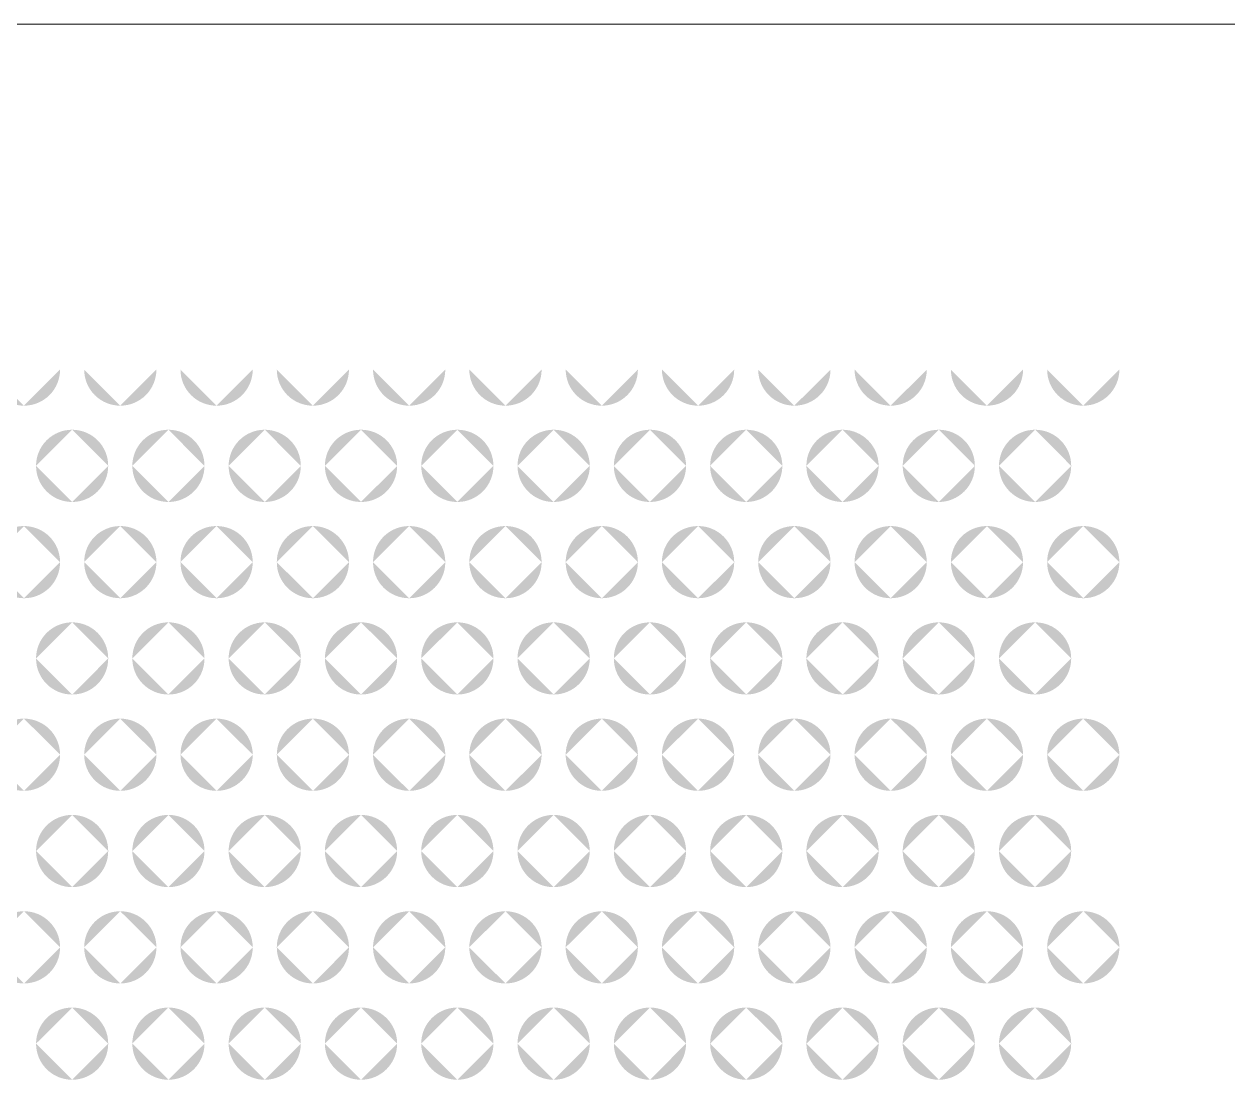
# Model space of a CAD drawing. Header units: millimetres. Extents: x 53 to 536, y 329 to 488.
# Drawn here: x 169.34 to 194.35, y 465.65 to 487.53 of the extents above; entities that cross this region are included whole.
import ezdxf

# ---------------------------------------------------------------- set-up
doc = ezdxf.new("R2010")
doc.units = ezdxf.units.MM
doc.header["$MEASUREMENT"] = 0

msp = doc.modelspace()

# ---------------------------------------------------------------- hatches: boundary and pattern name
at = {"transparency": 33554559}
h = msp.add_hatch(color=256, dxfattribs=at)
h.paths.add_polyline_path([(168.337, 477.6), (168.337, 479.101)], flags=0)
h.paths.add_polyline_path([(169.087, 478.35, 0.414512), (168.337, 479.101)], flags=0)
h.paths.add_polyline_path([(168.337, 477.6, 0.41381), (169.087, 478.35)], flags=0)
h.paths.add_polyline_path([(172.338, 479.101), (172.338, 477.6)], flags=0)
h.paths.add_polyline_path([(171.588, 478.35, 0.41381), (172.338, 477.6)], flags=0)
h.paths.add_polyline_path([(172.338, 479.101, 0.414512), (171.588, 478.35)], flags=0)
h.paths.add_polyline_path([(169.588, 478.35, 0.414027), (170.338, 477.6)], flags=0)
h.paths.add_polyline_path([(170.338, 479.101, 0.414729), (169.588, 478.35)], flags=0)
h.paths.add_polyline_path([(171.087, 478.35, 0.414294), (170.338, 479.101)], flags=0)
h.paths.add_polyline_path([(170.338, 477.6, 0.413592), (171.087, 478.35)], flags=0)
h.paths.add_polyline_path([(170.087, 476.35), (168.588, 476.35)], flags=0)
h.paths.add_polyline_path([(169.337, 477.1, 0.41478), (168.588, 476.35)], flags=0)
h.paths.add_polyline_path([(170.087, 476.35, 0.41478), (169.337, 477.1)], flags=0)
h.paths.add_polyline_path([(172.088, 476.35), (170.588, 476.35)], flags=0)
h.paths.add_polyline_path([(171.337, 477.1, 0.41478), (170.588, 476.35)], flags=0)
h.paths.add_polyline_path([(172.088, 476.35, 0.414997), (171.337, 477.1)], flags=0)
h.paths.add_polyline_path([(168.588, 480.351), (170.087, 480.351)], flags=0)
h.paths.add_polyline_path([(169.337, 479.601, 0.414295), (170.087, 480.351)], flags=0)
h.paths.add_polyline_path([(168.588, 480.351, 0.414295), (169.337, 479.601)], flags=0)
h.paths.add_polyline_path([(170.588, 480.351), (172.088, 480.351)], flags=0)
h.paths.add_polyline_path([(171.337, 479.601, 0.414512), (172.088, 480.351)], flags=0)
h.paths.add_polyline_path([(170.588, 480.351, 0.414295), (171.337, 479.601)], flags=0)
h = msp.add_hatch(color=256, dxfattribs=at)
h.paths.add_polyline_path([(172.338, 477.6), (172.338, 479.101)], flags=0)
h.paths.add_polyline_path([(173.087, 478.35, 0.414997), (172.338, 479.101)], flags=0)
h.paths.add_polyline_path([(172.338, 477.6, 0.414295), (173.087, 478.35)], flags=0)
h.paths.add_polyline_path([(176.339, 479.101), (176.339, 477.6)], flags=0)
h.paths.add_polyline_path([(175.588, 478.35, 0.413542), (176.339, 477.6)], flags=0)
h.paths.add_polyline_path([(176.339, 479.101, 0.414244), (175.588, 478.35)], flags=0)
h.paths.add_polyline_path([(173.589, 478.35, 0.41381), (174.339, 477.6)], flags=0)
h.paths.add_polyline_path([(174.339, 479.101, 0.414512), (173.589, 478.35)], flags=0)
h.paths.add_polyline_path([(175.088, 478.35, 0.414512), (174.339, 479.101)], flags=0)
h.paths.add_polyline_path([(174.339, 477.6, 0.41381), (175.088, 478.35)], flags=0)
h.paths.add_polyline_path([(174.089, 476.35), (172.588, 476.35)], flags=0)
h.paths.add_polyline_path([(173.338, 477.1, 0.41478), (172.588, 476.35)], flags=0)
h.paths.add_polyline_path([(174.089, 476.35, 0.414244), (173.338, 477.1)], flags=0)
h.paths.add_polyline_path([(176.088, 476.35), (174.589, 476.35)], flags=0)
h.paths.add_polyline_path([(175.339, 477.1, 0.41478), (174.589, 476.35)], flags=0)
h.paths.add_polyline_path([(176.088, 476.35, 0.41478), (175.339, 477.1)], flags=0)
h.paths.add_polyline_path([(172.588, 480.351), (174.089, 480.351)], flags=0)
h.paths.add_polyline_path([(173.338, 479.601, 0.413759), (174.089, 480.351)], flags=0)
h.paths.add_polyline_path([(172.588, 480.351, 0.414295), (173.338, 479.601)], flags=0)
h.paths.add_polyline_path([(174.589, 480.351), (176.088, 480.351)], flags=0)
h.paths.add_polyline_path([(175.339, 479.601, 0.414295), (176.088, 480.351)], flags=0)
h.paths.add_polyline_path([(174.589, 480.351, 0.414295), (175.339, 479.601)], flags=0)
h = msp.add_hatch(color=256, dxfattribs=at)
h.paths.add_polyline_path([(176.338, 477.6), (176.338, 479.101)], flags=0)
h.paths.add_polyline_path([(177.089, 478.35, 0.414729), (176.338, 479.101)], flags=0)
h.paths.add_polyline_path([(176.338, 477.6, 0.414027), (177.089, 478.35)], flags=0)
h.paths.add_polyline_path([(180.339, 479.101), (180.339, 477.6)], flags=0)
h.paths.add_polyline_path([(179.589, 478.35, 0.41381), (180.339, 477.6)], flags=0)
h.paths.add_polyline_path([(180.339, 479.101, 0.414512), (179.589, 478.35)], flags=0)
h.paths.add_polyline_path([(177.589, 478.35, 0.414295), (178.339, 477.6)], flags=0)
h.paths.add_polyline_path([(178.339, 479.101, 0.414997), (177.589, 478.35)], flags=0)
h.paths.add_polyline_path([(179.089, 478.35, 0.414512), (178.339, 479.101)], flags=0)
h.paths.add_polyline_path([(178.339, 477.6, 0.41381), (179.089, 478.35)], flags=0)
h.paths.add_polyline_path([(178.089, 476.35), (176.588, 476.35)], flags=0)
h.paths.add_polyline_path([(177.339, 477.1, 0.414997), (176.588, 476.35)], flags=0)
h.paths.add_polyline_path([(178.089, 476.35, 0.414295), (177.339, 477.1)], flags=0)
h.paths.add_polyline_path([(180.09, 476.35), (178.588, 476.35)], flags=0)
h.paths.add_polyline_path([(179.339, 477.1, 0.414512), (178.588, 476.35)], flags=0)
h.paths.add_polyline_path([(180.09, 476.35, 0.414512), (179.339, 477.1)], flags=0)
h.paths.add_polyline_path([(176.588, 480.351), (178.089, 480.351)], flags=0)
h.paths.add_polyline_path([(177.339, 479.601, 0.41381), (178.089, 480.351)], flags=0)
h.paths.add_polyline_path([(176.588, 480.351, 0.414512), (177.339, 479.601)], flags=0)
h.paths.add_polyline_path([(178.588, 480.351), (180.09, 480.351)], flags=0)
h.paths.add_polyline_path([(179.339, 479.601, 0.414027), (180.09, 480.351)], flags=0)
h.paths.add_polyline_path([(178.588, 480.351, 0.414027), (179.339, 479.601)], flags=0)
h = msp.add_hatch(color=256, dxfattribs=at)
h.paths.add_polyline_path([(180.34, 477.6), (180.34, 479.101)], flags=0)
h.paths.add_polyline_path([(181.09, 478.35, 0.414027), (180.34, 479.101)], flags=0)
h.paths.add_polyline_path([(180.34, 477.6, 0.413325), (181.09, 478.35)], flags=0)
h.paths.add_polyline_path([(184.341, 479.101), (184.341, 477.6)], flags=0)
h.paths.add_polyline_path([(183.59, 478.35, 0.414027), (184.341, 477.6)], flags=0)
h.paths.add_polyline_path([(184.341, 479.101, 0.414729), (183.59, 478.35)], flags=0)
h.paths.add_polyline_path([(181.59, 478.35, 0.41381), (182.34, 477.6)], flags=0)
h.paths.add_polyline_path([(182.34, 479.101, 0.414512), (181.59, 478.35)], flags=0)
h.paths.add_polyline_path([(183.09, 478.35, 0.414512), (182.34, 479.101)], flags=0)
h.paths.add_polyline_path([(182.34, 477.6, 0.41381), (183.09, 478.35)], flags=0)
h.paths.add_polyline_path([(182.09, 476.35), (180.59, 476.35)], flags=0)
h.paths.add_polyline_path([(181.34, 477.1, 0.41478), (180.59, 476.35)], flags=0)
h.paths.add_polyline_path([(182.09, 476.35, 0.41478), (181.34, 477.1)], flags=0)
h.paths.add_polyline_path([(184.091, 476.35), (182.589, 476.35)], flags=0)
h.paths.add_polyline_path([(183.34, 477.1, 0.414028), (182.589, 476.35)], flags=0)
h.paths.add_polyline_path([(184.091, 476.35, 0.414997), (183.34, 477.1)], flags=0)
h.paths.add_polyline_path([(180.59, 480.351), (182.09, 480.351)], flags=0)
h.paths.add_polyline_path([(181.34, 479.601, 0.414295), (182.09, 480.351)], flags=0)
h.paths.add_polyline_path([(180.59, 480.351, 0.414295), (181.34, 479.601)], flags=0)
h.paths.add_polyline_path([(182.589, 480.351), (184.091, 480.351)], flags=0)
h.paths.add_polyline_path([(183.34, 479.601, 0.414512), (184.091, 480.351)], flags=0)
h.paths.add_polyline_path([(182.589, 480.351, 0.413542), (183.34, 479.601)], flags=0)
h = msp.add_hatch(color=256, dxfattribs=at)
h.paths.add_polyline_path([(184.34, 477.6), (184.34, 479.101)], flags=0)
h.paths.add_polyline_path([(185.09, 478.35, 0.414512), (184.34, 479.101)], flags=0)
h.paths.add_polyline_path([(184.34, 477.6, 0.41381), (185.09, 478.35)], flags=0)
h.paths.add_polyline_path([(188.34, 479.101), (188.34, 477.6)], flags=0)
h.paths.add_polyline_path([(187.591, 478.35, 0.41381), (188.34, 477.6)], flags=0)
h.paths.add_polyline_path([(188.34, 479.101, 0.414512), (187.591, 478.35)], flags=0)
h.paths.add_polyline_path([(185.59, 478.35, 0.414027), (186.341, 477.6)], flags=0)
h.paths.add_polyline_path([(186.341, 479.101, 0.414729), (185.59, 478.35)], flags=0)
h.paths.add_polyline_path([(187.091, 478.35, 0.414027), (186.341, 479.101)], flags=0)
h.paths.add_polyline_path([(186.341, 477.6, 0.413325), (187.091, 478.35)], flags=0)
h.paths.add_polyline_path([(186.091, 476.35), (184.589, 476.35)], flags=0)
h.paths.add_polyline_path([(185.339, 477.1, 0.414295), (184.589, 476.35)], flags=0)
h.paths.add_polyline_path([(186.091, 476.35, 0.414728), (185.339, 477.1)], flags=0)
h.paths.add_polyline_path([(188.091, 476.35), (186.591, 476.35)], flags=0)
h.paths.add_polyline_path([(187.34, 477.1, 0.414295), (186.591, 476.35)], flags=0)
h.paths.add_polyline_path([(188.091, 476.35, 0.414997), (187.34, 477.1)], flags=0)
h.paths.add_polyline_path([(184.589, 480.351), (186.091, 480.351)], flags=0)
h.paths.add_polyline_path([(185.339, 479.601, 0.414243), (186.091, 480.351)], flags=0)
h.paths.add_polyline_path([(184.589, 480.351, 0.41381), (185.339, 479.601)], flags=0)
h.paths.add_polyline_path([(186.591, 480.351), (188.091, 480.351)], flags=0)
h.paths.add_polyline_path([(187.34, 479.601, 0.414512), (188.091, 480.351)], flags=0)
h.paths.add_polyline_path([(186.591, 480.351, 0.41381), (187.34, 479.601)], flags=0)
h = msp.add_hatch(color=256, dxfattribs=at)
h.paths.add_polyline_path([(188.34, 477.6), (188.34, 479.101)], flags=0)
h.paths.add_polyline_path([(189.09, 478.35, 0.414512), (188.34, 479.101)], flags=0)
h.paths.add_polyline_path([(188.34, 477.6, 0.41381), (189.09, 478.35)], flags=0)
h.paths.add_polyline_path([(189.591, 478.35, 0.413542), (190.341, 477.6)], flags=0)
h.paths.add_polyline_path([(190.341, 479.101, 0.414244), (189.591, 478.35)], flags=0)
h.paths.add_polyline_path([(191.091, 478.35, 0.414027), (190.341, 479.101)], flags=0)
h.paths.add_polyline_path([(190.341, 477.6, 0.413325), (191.091, 478.35)], flags=0)
h.paths.add_polyline_path([(190.091, 476.35), (188.592, 476.35)], flags=0)
h.paths.add_polyline_path([(189.341, 477.1, 0.41478), (188.592, 476.35)], flags=0)
h.paths.add_polyline_path([(190.091, 476.35, 0.414295), (189.341, 477.1)], flags=0)
h.paths.add_polyline_path([(192.091, 476.35), (190.591, 476.35)], flags=0)
h.paths.add_polyline_path([(191.342, 477.1, 0.414997), (190.591, 476.35)], flags=0)
h.paths.add_polyline_path([(192.091, 476.35, 0.41478), (191.342, 477.1)], flags=0)
h.paths.add_polyline_path([(188.592, 480.351), (190.091, 480.351)], flags=0)
h.paths.add_polyline_path([(189.341, 479.601, 0.41381), (190.091, 480.351)], flags=0)
h.paths.add_polyline_path([(188.592, 480.351, 0.414295), (189.341, 479.601)], flags=0)
h.paths.add_polyline_path([(190.591, 480.351), (192.091, 480.351)], flags=0)
h.paths.add_polyline_path([(191.342, 479.601, 0.414295), (192.091, 480.351)], flags=0)
h.paths.add_polyline_path([(190.591, 480.351, 0.414512), (191.342, 479.601)], flags=0)
h = msp.add_hatch(color=256, dxfattribs=at)
h.paths.add_polyline_path([(168.337, 473.599), (168.337, 475.099)], flags=0)
h.paths.add_polyline_path([(169.087, 474.349, 0.414027), (168.337, 475.099)], flags=0)
h.paths.add_polyline_path([(168.337, 473.599, 0.41381), (169.087, 474.349)], flags=0)
h.paths.add_polyline_path([(172.338, 475.099), (172.338, 473.599)], flags=0)
h.paths.add_polyline_path([(171.588, 474.349, 0.41381), (172.338, 473.599)], flags=0)
h.paths.add_polyline_path([(172.338, 475.099, 0.414027), (171.588, 474.349)], flags=0)
h.paths.add_polyline_path([(169.588, 474.349, 0.414027), (170.338, 473.599)], flags=0)
h.paths.add_polyline_path([(170.338, 475.099, 0.414244), (169.588, 474.349)], flags=0)
h.paths.add_polyline_path([(171.087, 474.349, 0.413809), (170.338, 475.099)], flags=0)
h.paths.add_polyline_path([(170.338, 473.599, 0.413592), (171.087, 474.349)], flags=0)
h.paths.add_polyline_path([(170.087, 472.349), (168.588, 472.349)], flags=0)
h.paths.add_polyline_path([(169.337, 473.098, 0.41381), (168.588, 472.349)], flags=0)
h.paths.add_polyline_path([(170.087, 472.349, 0.41381), (169.337, 473.098)], flags=0)
h.paths.add_polyline_path([(172.088, 472.349), (170.588, 472.349)], flags=0)
h.paths.add_polyline_path([(171.337, 473.098, 0.41381), (170.588, 472.349)], flags=0)
h.paths.add_polyline_path([(172.088, 472.349, 0.414027), (171.337, 473.098)], flags=0)
h.paths.add_polyline_path([(168.588, 476.35), (170.087, 476.35)], flags=0)
h.paths.add_polyline_path([(169.337, 475.6, 0.41478), (170.087, 476.35)], flags=0)
h.paths.add_polyline_path([(168.588, 476.35, 0.41478), (169.337, 475.6)], flags=0)
h.paths.add_polyline_path([(170.588, 476.35), (172.088, 476.35)], flags=0)
h.paths.add_polyline_path([(171.337, 475.6, 0.414997), (172.088, 476.35)], flags=0)
h.paths.add_polyline_path([(170.588, 476.35, 0.41478), (171.337, 475.6)], flags=0)
h = msp.add_hatch(color=256, dxfattribs=at)
h.paths.add_polyline_path([(172.338, 473.599), (172.338, 475.099)], flags=0)
h.paths.add_polyline_path([(173.087, 474.349, 0.414512), (172.338, 475.099)], flags=0)
h.paths.add_polyline_path([(172.338, 473.599, 0.414295), (173.087, 474.349)], flags=0)
h.paths.add_polyline_path([(176.339, 475.099), (176.339, 473.599)], flags=0)
h.paths.add_polyline_path([(175.588, 474.349, 0.413542), (176.339, 473.599)], flags=0)
h.paths.add_polyline_path([(176.339, 475.099, 0.41376), (175.588, 474.349)], flags=0)
h.paths.add_polyline_path([(173.589, 474.349, 0.41381), (174.339, 473.599)], flags=0)
h.paths.add_polyline_path([(174.339, 475.099, 0.414027), (173.589, 474.349)], flags=0)
h.paths.add_polyline_path([(175.088, 474.349, 0.414027), (174.339, 475.099)], flags=0)
h.paths.add_polyline_path([(174.339, 473.599, 0.41381), (175.088, 474.349)], flags=0)
h.paths.add_polyline_path([(174.089, 472.349), (172.588, 472.349)], flags=0)
h.paths.add_polyline_path([(173.338, 473.098, 0.41381), (172.588, 472.349)], flags=0)
h.paths.add_polyline_path([(174.089, 472.349, 0.413274), (173.338, 473.098)], flags=0)
h.paths.add_polyline_path([(176.088, 472.349), (174.589, 472.349)], flags=0)
h.paths.add_polyline_path([(175.339, 473.098, 0.41381), (174.589, 472.349)], flags=0)
h.paths.add_polyline_path([(176.088, 472.349, 0.41381), (175.339, 473.098)], flags=0)
h.paths.add_polyline_path([(172.588, 476.35), (174.089, 476.35)], flags=0)
h.paths.add_polyline_path([(173.338, 475.6, 0.414244), (174.089, 476.35)], flags=0)
h.paths.add_polyline_path([(172.588, 476.35, 0.41478), (173.338, 475.6)], flags=0)
h.paths.add_polyline_path([(174.589, 476.35), (176.088, 476.35)], flags=0)
h.paths.add_polyline_path([(175.339, 475.6, 0.41478), (176.088, 476.35)], flags=0)
h.paths.add_polyline_path([(174.589, 476.35, 0.41478), (175.339, 475.6)], flags=0)
h = msp.add_hatch(color=256, dxfattribs=at)
h.paths.add_polyline_path([(176.338, 473.599), (176.338, 475.099)], flags=0)
h.paths.add_polyline_path([(177.089, 474.349, 0.414244), (176.338, 475.099)], flags=0)
h.paths.add_polyline_path([(176.338, 473.599, 0.414027), (177.089, 474.349)], flags=0)
h.paths.add_polyline_path([(180.339, 475.099), (180.339, 473.599)], flags=0)
h.paths.add_polyline_path([(179.589, 474.349, 0.41381), (180.339, 473.599)], flags=0)
h.paths.add_polyline_path([(180.339, 475.099, 0.414027), (179.589, 474.349)], flags=0)
h.paths.add_polyline_path([(177.589, 474.349, 0.414295), (178.339, 473.599)], flags=0)
h.paths.add_polyline_path([(178.339, 475.099, 0.414512), (177.589, 474.349)], flags=0)
h.paths.add_polyline_path([(179.089, 474.349, 0.414027), (178.339, 475.099)], flags=0)
h.paths.add_polyline_path([(178.339, 473.599, 0.41381), (179.089, 474.349)], flags=0)
h.paths.add_polyline_path([(178.089, 472.349), (176.588, 472.349)], flags=0)
h.paths.add_polyline_path([(177.339, 473.098, 0.414027), (176.588, 472.349)], flags=0)
h.paths.add_polyline_path([(178.089, 472.349, 0.413325), (177.339, 473.098)], flags=0)
h.paths.add_polyline_path([(180.09, 472.349), (178.588, 472.349)], flags=0)
h.paths.add_polyline_path([(179.339, 473.098, 0.413542), (178.588, 472.349)], flags=0)
h.paths.add_polyline_path([(180.09, 472.349, 0.413542), (179.339, 473.098)], flags=0)
h.paths.add_polyline_path([(176.588, 476.35), (178.089, 476.35)], flags=0)
h.paths.add_polyline_path([(177.339, 475.6, 0.414295), (178.089, 476.35)], flags=0)
h.paths.add_polyline_path([(176.588, 476.35, 0.414997), (177.339, 475.6)], flags=0)
h.paths.add_polyline_path([(178.588, 476.35), (180.09, 476.35)], flags=0)
h.paths.add_polyline_path([(179.339, 475.6, 0.414512), (180.09, 476.35)], flags=0)
h.paths.add_polyline_path([(178.588, 476.35, 0.414512), (179.339, 475.6)], flags=0)
h = msp.add_hatch(color=256, dxfattribs=at)
h.paths.add_polyline_path([(180.34, 473.599), (180.34, 475.099)], flags=0)
h.paths.add_polyline_path([(181.09, 474.349, 0.413542), (180.34, 475.099)], flags=0)
h.paths.add_polyline_path([(180.34, 473.599, 0.413325), (181.09, 474.349)], flags=0)
h.paths.add_polyline_path([(184.341, 475.099), (184.341, 473.599)], flags=0)
h.paths.add_polyline_path([(183.59, 474.349, 0.414027), (184.341, 473.599)], flags=0)
h.paths.add_polyline_path([(184.341, 475.099, 0.414244), (183.59, 474.349)], flags=0)
h.paths.add_polyline_path([(181.59, 474.349, 0.41381), (182.34, 473.599)], flags=0)
h.paths.add_polyline_path([(182.34, 475.099, 0.414027), (181.59, 474.349)], flags=0)
h.paths.add_polyline_path([(183.09, 474.349, 0.414027), (182.34, 475.099)], flags=0)
h.paths.add_polyline_path([(182.34, 473.599, 0.41381), (183.09, 474.349)], flags=0)
h.paths.add_polyline_path([(182.09, 472.349), (180.59, 472.349)], flags=0)
h.paths.add_polyline_path([(181.34, 473.098, 0.41381), (180.59, 472.349)], flags=0)
h.paths.add_polyline_path([(182.09, 472.349, 0.41381), (181.34, 473.098)], flags=0)
h.paths.add_polyline_path([(184.091, 472.349), (182.589, 472.349)], flags=0)
h.paths.add_polyline_path([(183.34, 473.098, 0.413057), (182.589, 472.349)], flags=0)
h.paths.add_polyline_path([(184.091, 472.349, 0.414027), (183.34, 473.098)], flags=0)
h.paths.add_polyline_path([(180.59, 476.35), (182.09, 476.35)], flags=0)
h.paths.add_polyline_path([(181.34, 475.6, 0.41478), (182.09, 476.35)], flags=0)
h.paths.add_polyline_path([(180.59, 476.35, 0.41478), (181.34, 475.6)], flags=0)
h.paths.add_polyline_path([(182.589, 476.35), (184.091, 476.35)], flags=0)
h.paths.add_polyline_path([(183.34, 475.6, 0.414997), (184.091, 476.35)], flags=0)
h.paths.add_polyline_path([(182.589, 476.35, 0.414028), (183.34, 475.6)], flags=0)
h = msp.add_hatch(color=256, dxfattribs=at)
h.paths.add_polyline_path([(184.34, 473.599), (184.34, 475.099)], flags=0)
h.paths.add_polyline_path([(185.09, 474.349, 0.414027), (184.34, 475.099)], flags=0)
h.paths.add_polyline_path([(184.34, 473.599, 0.41381), (185.09, 474.349)], flags=0)
h.paths.add_polyline_path([(188.34, 475.099), (188.34, 473.599)], flags=0)
h.paths.add_polyline_path([(187.591, 474.349, 0.41381), (188.34, 473.599)], flags=0)
h.paths.add_polyline_path([(188.34, 475.099, 0.414027), (187.591, 474.349)], flags=0)
h.paths.add_polyline_path([(185.59, 474.349, 0.414027), (186.341, 473.599)], flags=0)
h.paths.add_polyline_path([(186.341, 475.099, 0.414244), (185.59, 474.349)], flags=0)
h.paths.add_polyline_path([(187.091, 474.349, 0.413542), (186.341, 475.099)], flags=0)
h.paths.add_polyline_path([(186.341, 473.599, 0.413325), (187.091, 474.349)], flags=0)
h.paths.add_polyline_path([(186.091, 472.349), (184.589, 472.349)], flags=0)
h.paths.add_polyline_path([(185.339, 473.098, 0.413325), (184.589, 472.349)], flags=0)
h.paths.add_polyline_path([(186.091, 472.349, 0.413759), (185.339, 473.098)], flags=0)
h.paths.add_polyline_path([(188.091, 472.349), (186.591, 472.349)], flags=0)
h.paths.add_polyline_path([(187.34, 473.098, 0.413325), (186.591, 472.349)], flags=0)
h.paths.add_polyline_path([(188.091, 472.349, 0.414027), (187.34, 473.098)], flags=0)
h.paths.add_polyline_path([(184.589, 476.35), (186.091, 476.35)], flags=0)
h.paths.add_polyline_path([(185.339, 475.6, 0.414728), (186.091, 476.35)], flags=0)
h.paths.add_polyline_path([(184.589, 476.35, 0.414295), (185.339, 475.6)], flags=0)
h.paths.add_polyline_path([(186.591, 476.35), (188.091, 476.35)], flags=0)
h.paths.add_polyline_path([(187.34, 475.6, 0.414997), (188.091, 476.35)], flags=0)
h.paths.add_polyline_path([(186.591, 476.35, 0.414295), (187.34, 475.6)], flags=0)
h = msp.add_hatch(color=256, dxfattribs=at)
h.paths.add_polyline_path([(188.34, 473.599), (188.34, 475.099)], flags=0)
h.paths.add_polyline_path([(189.09, 474.349, 0.414027), (188.34, 475.099)], flags=0)
h.paths.add_polyline_path([(188.34, 473.599, 0.41381), (189.09, 474.349)], flags=0)
h.paths.add_polyline_path([(189.591, 474.349, 0.413542), (190.341, 473.599)], flags=0)
h.paths.add_polyline_path([(190.341, 475.099, 0.41376), (189.591, 474.349)], flags=0)
h.paths.add_polyline_path([(191.091, 474.349, 0.413542), (190.341, 475.099)], flags=0)
h.paths.add_polyline_path([(190.341, 473.599, 0.413325), (191.091, 474.349)], flags=0)
h.paths.add_polyline_path([(190.091, 472.349), (188.592, 472.349)], flags=0)
h.paths.add_polyline_path([(189.341, 473.098, 0.41381), (188.592, 472.349)], flags=0)
h.paths.add_polyline_path([(190.091, 472.349, 0.413325), (189.341, 473.098)], flags=0)
h.paths.add_polyline_path([(192.091, 472.349), (190.591, 472.349)], flags=0)
h.paths.add_polyline_path([(191.342, 473.098, 0.414027), (190.591, 472.349)], flags=0)
h.paths.add_polyline_path([(192.091, 472.349, 0.41381), (191.342, 473.098)], flags=0)
h.paths.add_polyline_path([(188.592, 476.35), (190.091, 476.35)], flags=0)
h.paths.add_polyline_path([(189.341, 475.6, 0.414295), (190.091, 476.35)], flags=0)
h.paths.add_polyline_path([(188.592, 476.35, 0.41478), (189.341, 475.6)], flags=0)
h.paths.add_polyline_path([(190.591, 476.35), (192.091, 476.35)], flags=0)
h.paths.add_polyline_path([(191.342, 475.6, 0.41478), (192.091, 476.35)], flags=0)
h.paths.add_polyline_path([(190.591, 476.35, 0.414997), (191.342, 475.6)], flags=0)
h = msp.add_hatch(color=256, dxfattribs=at)
h.paths.add_polyline_path([(168.337, 469.597), (168.337, 471.098)], flags=0)
h.paths.add_polyline_path([(169.087, 470.347, 0.414027), (168.337, 471.098)], flags=0)
h.paths.add_polyline_path([(168.337, 469.597, 0.414027), (169.087, 470.347)], flags=0)
h.paths.add_polyline_path([(172.338, 471.098), (172.338, 469.597)], flags=0)
h.paths.add_polyline_path([(171.588, 470.347, 0.414027), (172.338, 469.597)], flags=0)
h.paths.add_polyline_path([(172.338, 471.098, 0.414027), (171.588, 470.347)], flags=0)
h.paths.add_polyline_path([(169.588, 470.347, 0.414244), (170.338, 469.597)], flags=0)
h.paths.add_polyline_path([(170.338, 471.098, 0.414244), (169.588, 470.347)], flags=0)
h.paths.add_polyline_path([(171.087, 470.347, 0.413809), (170.338, 471.098)], flags=0)
h.paths.add_polyline_path([(170.338, 469.597, 0.413809), (171.087, 470.347)], flags=0)
h.paths.add_polyline_path([(170.087, 468.347), (168.588, 468.347)], flags=0)
h.paths.add_polyline_path([(169.337, 469.096, 0.414077), (168.588, 468.347)], flags=0)
h.paths.add_polyline_path([(170.087, 468.347, 0.414077), (169.337, 469.096)], flags=0)
h.paths.add_polyline_path([(172.088, 468.347), (170.588, 468.347)], flags=0)
h.paths.add_polyline_path([(171.337, 469.096, 0.414077), (170.588, 468.347)], flags=0)
h.paths.add_polyline_path([(172.088, 468.347, 0.414294), (171.337, 469.096)], flags=0)
h.paths.add_polyline_path([(168.588, 472.348), (168.588, 472.349), (170.087, 472.349), (170.087, 472.348)], flags=0)
h.paths.add_polyline_path([(169.337, 471.598, 0.414295), (170.087, 472.348)], flags=0)
h.paths.add_polyline_path([(168.588, 472.348, 0.414295), (169.337, 471.598)], flags=0)
h.paths.add_polyline_path([(170.588, 472.348), (170.588, 472.349), (172.088, 472.349), (172.088, 472.348)], flags=0)
h.paths.add_polyline_path([(171.337, 471.598, 0.414512), (172.088, 472.348)], flags=0)
h.paths.add_polyline_path([(170.588, 472.348, 0.414295), (171.337, 471.598)], flags=0)
h = msp.add_hatch(color=256, dxfattribs=at)
h.paths.add_polyline_path([(172.338, 469.597), (172.338, 471.098)], flags=0)
h.paths.add_polyline_path([(173.087, 470.347, 0.414512), (172.338, 471.098)], flags=0)
h.paths.add_polyline_path([(172.338, 469.597, 0.414512), (173.087, 470.347)], flags=0)
h.paths.add_polyline_path([(176.339, 471.098), (176.339, 469.597)], flags=0)
h.paths.add_polyline_path([(175.588, 470.347, 0.41376), (176.339, 469.597)], flags=0)
h.paths.add_polyline_path([(176.339, 471.098, 0.41376), (175.588, 470.347)], flags=0)
h.paths.add_polyline_path([(173.589, 470.347, 0.414027), (174.339, 469.597)], flags=0)
h.paths.add_polyline_path([(174.339, 471.098, 0.414027), (173.589, 470.347)], flags=0)
h.paths.add_polyline_path([(175.088, 470.347, 0.414027), (174.339, 471.098)], flags=0)
h.paths.add_polyline_path([(174.339, 469.597, 0.414027), (175.088, 470.347)], flags=0)
h.paths.add_polyline_path([(174.089, 468.347), (172.588, 468.347)], flags=0)
h.paths.add_polyline_path([(173.338, 469.096, 0.414077), (172.588, 468.347)], flags=0)
h.paths.add_polyline_path([(174.089, 468.347, 0.41354), (173.338, 469.096)], flags=0)
h.paths.add_polyline_path([(176.088, 468.347), (174.589, 468.347)], flags=0)
h.paths.add_polyline_path([(175.339, 469.096, 0.414077), (174.589, 468.347)], flags=0)
h.paths.add_polyline_path([(176.088, 468.347, 0.414077), (175.339, 469.096)], flags=0)
h.paths.add_polyline_path([(172.588, 472.348), (172.588, 472.349), (174.089, 472.349), (174.089, 472.348)], flags=0)
h.paths.add_polyline_path([(173.338, 471.598, 0.413759), (174.089, 472.348)], flags=0)
h.paths.add_polyline_path([(172.588, 472.348, 0.414295), (173.338, 471.598)], flags=0)
h.paths.add_polyline_path([(174.589, 472.348), (174.589, 472.349), (176.088, 472.349), (176.088, 472.348)], flags=0)
h.paths.add_polyline_path([(175.339, 471.598, 0.414295), (176.088, 472.348)], flags=0)
h.paths.add_polyline_path([(174.589, 472.348, 0.414295), (175.339, 471.598)], flags=0)
h = msp.add_hatch(color=256, dxfattribs=at)
h.paths.add_polyline_path([(176.338, 469.597), (176.338, 471.098)], flags=0)
h.paths.add_polyline_path([(177.089, 470.347, 0.414244), (176.338, 471.098)], flags=0)
h.paths.add_polyline_path([(176.338, 469.597, 0.414244), (177.089, 470.347)], flags=0)
h.paths.add_polyline_path([(180.339, 471.098), (180.339, 469.597)], flags=0)
h.paths.add_polyline_path([(179.589, 470.347, 0.414027), (180.339, 469.597)], flags=0)
h.paths.add_polyline_path([(180.339, 471.098, 0.414027), (179.589, 470.347)], flags=0)
h.paths.add_polyline_path([(177.589, 470.347, 0.414512), (178.339, 469.597)], flags=0)
h.paths.add_polyline_path([(178.339, 471.098, 0.414512), (177.589, 470.347)], flags=0)
h.paths.add_polyline_path([(179.089, 470.347, 0.414027), (178.339, 471.098)], flags=0)
h.paths.add_polyline_path([(178.339, 469.597, 0.414027), (179.089, 470.347)], flags=0)
h.paths.add_polyline_path([(178.089, 468.347), (176.588, 468.347)], flags=0)
h.paths.add_polyline_path([(177.339, 469.096, 0.414294), (176.588, 468.347)], flags=0)
h.paths.add_polyline_path([(178.089, 468.347, 0.413592), (177.339, 469.096)], flags=0)
h.paths.add_polyline_path([(180.09, 468.347), (178.588, 468.347)], flags=0)
h.paths.add_polyline_path([(179.339, 469.096, 0.413809), (178.588, 468.347)], flags=0)
h.paths.add_polyline_path([(180.09, 468.347, 0.413809), (179.339, 469.096)], flags=0)
h.paths.add_polyline_path([(176.588, 472.348), (176.588, 472.349), (178.089, 472.349), (178.089, 472.348)], flags=0)
h.paths.add_polyline_path([(177.339, 471.598, 0.41381), (178.089, 472.348)], flags=0)
h.paths.add_polyline_path([(176.588, 472.348, 0.414512), (177.339, 471.598)], flags=0)
h.paths.add_polyline_path([(178.588, 472.348), (178.588, 472.349), (180.09, 472.349), (180.09, 472.348)], flags=0)
h.paths.add_polyline_path([(179.339, 471.598, 0.414027), (180.09, 472.348)], flags=0)
h.paths.add_polyline_path([(178.588, 472.348, 0.414027), (179.339, 471.598)], flags=0)
h = msp.add_hatch(color=256, dxfattribs=at)
h.paths.add_polyline_path([(180.34, 469.597), (180.34, 471.098)], flags=0)
h.paths.add_polyline_path([(181.09, 470.347, 0.413542), (180.34, 471.098)], flags=0)
h.paths.add_polyline_path([(180.34, 469.597, 0.413542), (181.09, 470.347)], flags=0)
h.paths.add_polyline_path([(184.341, 471.098), (184.341, 469.597)], flags=0)
h.paths.add_polyline_path([(183.59, 470.347, 0.414244), (184.341, 469.597)], flags=0)
h.paths.add_polyline_path([(184.341, 471.098, 0.414244), (183.59, 470.347)], flags=0)
h.paths.add_polyline_path([(181.59, 470.347, 0.414027), (182.34, 469.597)], flags=0)
h.paths.add_polyline_path([(182.34, 471.098, 0.414027), (181.59, 470.347)], flags=0)
h.paths.add_polyline_path([(183.09, 470.347, 0.414027), (182.34, 471.098)], flags=0)
h.paths.add_polyline_path([(182.34, 469.597, 0.414027), (183.09, 470.347)], flags=0)
h.paths.add_polyline_path([(182.09, 468.347), (180.59, 468.347)], flags=0)
h.paths.add_polyline_path([(181.34, 469.096, 0.414077), (180.59, 468.347)], flags=0)
h.paths.add_polyline_path([(182.09, 468.347, 0.414077), (181.34, 469.096)], flags=0)
h.paths.add_polyline_path([(184.091, 468.347), (182.589, 468.347)], flags=0)
h.paths.add_polyline_path([(183.34, 469.096, 0.413324), (182.589, 468.347)], flags=0)
h.paths.add_polyline_path([(184.091, 468.347, 0.414294), (183.34, 469.096)], flags=0)
h.paths.add_polyline_path([(180.59, 472.348), (180.59, 472.349), (182.09, 472.349), (182.09, 472.348)], flags=0)
h.paths.add_polyline_path([(181.34, 471.598, 0.414295), (182.09, 472.348)], flags=0)
h.paths.add_polyline_path([(180.59, 472.348, 0.414295), (181.34, 471.598)], flags=0)
h.paths.add_polyline_path([(182.589, 472.348), (182.589, 472.349), (184.091, 472.349), (184.091, 472.348)], flags=0)
h.paths.add_polyline_path([(183.34, 471.598, 0.414512), (184.091, 472.348)], flags=0)
h.paths.add_polyline_path([(182.589, 472.348, 0.413542), (183.34, 471.598)], flags=0)
h = msp.add_hatch(color=256, dxfattribs=at)
h.paths.add_polyline_path([(184.34, 469.597), (184.34, 471.098)], flags=0)
h.paths.add_polyline_path([(185.09, 470.347, 0.414027), (184.34, 471.098)], flags=0)
h.paths.add_polyline_path([(184.34, 469.597, 0.414027), (185.09, 470.347)], flags=0)
h.paths.add_polyline_path([(188.34, 471.098), (188.34, 469.597)], flags=0)
h.paths.add_polyline_path([(187.591, 470.347, 0.414027), (188.34, 469.597)], flags=0)
h.paths.add_polyline_path([(188.34, 471.098, 0.414027), (187.591, 470.347)], flags=0)
h.paths.add_polyline_path([(185.59, 470.347, 0.414244), (186.341, 469.597)], flags=0)
h.paths.add_polyline_path([(186.341, 471.098, 0.414244), (185.59, 470.347)], flags=0)
h.paths.add_polyline_path([(187.091, 470.347, 0.413542), (186.341, 471.098)], flags=0)
h.paths.add_polyline_path([(186.341, 469.597, 0.413542), (187.091, 470.347)], flags=0)
h.paths.add_polyline_path([(186.091, 468.347), (184.589, 468.347)], flags=0)
h.paths.add_polyline_path([(185.339, 469.096, 0.413592), (184.589, 468.347)], flags=0)
h.paths.add_polyline_path([(186.091, 468.347, 0.414025), (185.339, 469.096)], flags=0)
h.paths.add_polyline_path([(188.091, 468.347), (186.591, 468.347)], flags=0)
h.paths.add_polyline_path([(187.34, 469.096, 0.413592), (186.591, 468.347)], flags=0)
h.paths.add_polyline_path([(188.091, 468.347, 0.414294), (187.34, 469.096)], flags=0)
h.paths.add_polyline_path([(184.589, 472.348), (184.589, 472.349), (186.091, 472.349), (186.091, 472.348)], flags=0)
h.paths.add_polyline_path([(185.339, 471.598, 0.414243), (186.091, 472.348)], flags=0)
h.paths.add_polyline_path([(184.589, 472.348, 0.41381), (185.339, 471.598)], flags=0)
h.paths.add_polyline_path([(186.591, 472.348), (186.591, 472.349), (188.091, 472.349), (188.091, 472.348)], flags=0)
h.paths.add_polyline_path([(187.34, 471.598, 0.414512), (188.091, 472.348)], flags=0)
h.paths.add_polyline_path([(186.591, 472.348, 0.41381), (187.34, 471.598)], flags=0)
h = msp.add_hatch(color=256, dxfattribs=at)
h.paths.add_polyline_path([(188.34, 469.597), (188.34, 471.098)], flags=0)
h.paths.add_polyline_path([(189.09, 470.347, 0.414027), (188.34, 471.098)], flags=0)
h.paths.add_polyline_path([(188.34, 469.597, 0.414027), (189.09, 470.347)], flags=0)
h.paths.add_polyline_path([(189.591, 470.347, 0.41376), (190.341, 469.597)], flags=0)
h.paths.add_polyline_path([(190.341, 471.098, 0.41376), (189.591, 470.347)], flags=0)
h.paths.add_polyline_path([(191.091, 470.347, 0.413542), (190.341, 471.098)], flags=0)
h.paths.add_polyline_path([(190.341, 469.597, 0.413542), (191.091, 470.347)], flags=0)
h.paths.add_polyline_path([(190.091, 468.347), (188.592, 468.347)], flags=0)
h.paths.add_polyline_path([(189.341, 469.096, 0.414077), (188.592, 468.347)], flags=0)
h.paths.add_polyline_path([(190.091, 468.347, 0.413592), (189.341, 469.096)], flags=0)
h.paths.add_polyline_path([(192.091, 468.347), (190.591, 468.347)], flags=0)
h.paths.add_polyline_path([(191.342, 469.096, 0.414294), (190.591, 468.347)], flags=0)
h.paths.add_polyline_path([(192.091, 468.347, 0.414077), (191.342, 469.096)], flags=0)
h.paths.add_polyline_path([(188.592, 472.348), (188.592, 472.349), (190.091, 472.349), (190.091, 472.348)], flags=0)
h.paths.add_polyline_path([(189.341, 471.598, 0.41381), (190.091, 472.348)], flags=0)
h.paths.add_polyline_path([(188.592, 472.348, 0.414295), (189.341, 471.598)], flags=0)
h.paths.add_polyline_path([(190.591, 472.348), (190.591, 472.349), (192.091, 472.349), (192.091, 472.348)], flags=0)
h.paths.add_polyline_path([(191.342, 471.598, 0.414295), (192.091, 472.348)], flags=0)
h.paths.add_polyline_path([(190.591, 472.348, 0.414512), (191.342, 471.598)], flags=0)
h = msp.add_hatch(color=256, dxfattribs=at)
h.paths.add_polyline_path([(168.337, 465.595), (168.337, 467.095)], flags=0)
h.paths.add_polyline_path([(169.087, 466.346, 0.414077), (168.337, 467.095)], flags=0)
h.paths.add_polyline_path([(168.337, 465.595, 0.413759), (169.087, 466.346)], flags=0)
h.paths.add_polyline_path([(172.338, 467.095), (172.338, 465.595)], flags=0)
h.paths.add_polyline_path([(171.588, 466.346, 0.413759), (172.338, 465.595)], flags=0)
h.paths.add_polyline_path([(172.338, 467.095, 0.414077), (171.588, 466.346)], flags=0)
h.paths.add_polyline_path([(169.588, 466.346, 0.413977), (170.338, 465.595)], flags=0)
h.paths.add_polyline_path([(170.338, 467.095, 0.414294), (169.588, 466.346)], flags=0)
h.paths.add_polyline_path([(171.087, 466.346, 0.41386), (170.338, 467.095)], flags=0)
h.paths.add_polyline_path([(170.338, 465.595, 0.41354), (171.087, 466.346)], flags=0)
h.paths.add_polyline_path([(170.087, 464.345), (168.588, 464.345)], flags=0)
h.paths.add_polyline_path([(169.337, 465.094, 0.414563), (168.588, 464.345)], flags=0)
h.paths.add_polyline_path([(170.087, 464.345, 0.414563), (169.337, 465.094)], flags=0)
h.paths.add_polyline_path([(172.088, 464.345), (170.588, 464.345)], flags=0)
h.paths.add_polyline_path([(171.337, 465.094, 0.414563), (170.588, 464.345)], flags=0)
h.paths.add_polyline_path([(172.088, 464.345, 0.414779), (171.337, 465.094)], flags=0)
h.paths.add_polyline_path([(168.588, 468.346), (168.588, 468.347), (170.087, 468.347), (170.087, 468.346)], flags=0)
h.paths.add_polyline_path([(169.337, 467.596, 0.414027), (170.087, 468.346)], flags=0)
h.paths.add_polyline_path([(168.588, 468.346, 0.414027), (169.337, 467.596)], flags=0)
h.paths.add_polyline_path([(170.588, 468.346), (170.588, 468.347), (172.088, 468.347), (172.088, 468.346)], flags=0)
h.paths.add_polyline_path([(171.337, 467.596, 0.414244), (172.088, 468.346)], flags=0)
h.paths.add_polyline_path([(170.588, 468.346, 0.414027), (171.337, 467.596)], flags=0)
h = msp.add_hatch(color=256, dxfattribs=at)
h.paths.add_polyline_path([(172.338, 465.595), (172.338, 467.095)], flags=0)
h.paths.add_polyline_path([(173.087, 466.346, 0.414563), (172.338, 467.095)], flags=0)
h.paths.add_polyline_path([(172.338, 465.595, 0.414244), (173.087, 466.346)], flags=0)
h.paths.add_polyline_path([(176.339, 467.095), (176.339, 465.595)], flags=0)
h.paths.add_polyline_path([(175.588, 466.346, 0.413492), (176.339, 465.595)], flags=0)
h.paths.add_polyline_path([(176.339, 467.095, 0.413809), (175.588, 466.346)], flags=0)
h.paths.add_polyline_path([(173.589, 466.346, 0.413759), (174.339, 465.595)], flags=0)
h.paths.add_polyline_path([(174.339, 467.095, 0.414077), (173.589, 466.346)], flags=0)
h.paths.add_polyline_path([(175.088, 466.346, 0.414077), (174.339, 467.095)], flags=0)
h.paths.add_polyline_path([(174.339, 465.595, 0.413759), (175.088, 466.346)], flags=0)
h.paths.add_polyline_path([(174.089, 464.345), (172.588, 464.345)], flags=0)
h.paths.add_polyline_path([(173.338, 465.094, 0.414563), (172.588, 464.345)], flags=0)
h.paths.add_polyline_path([(174.089, 464.345, 0.414026), (173.338, 465.094)], flags=0)
h.paths.add_polyline_path([(176.088, 464.345), (174.589, 464.345)], flags=0)
h.paths.add_polyline_path([(175.339, 465.094, 0.414563), (174.589, 464.345)], flags=0)
h.paths.add_polyline_path([(176.088, 464.345, 0.414563), (175.339, 465.094)], flags=0)
h.paths.add_polyline_path([(172.588, 468.346), (172.588, 468.347), (174.089, 468.347), (174.089, 468.346)], flags=0)
h.paths.add_polyline_path([(173.338, 467.596, 0.413492), (174.089, 468.346)], flags=0)
h.paths.add_polyline_path([(172.588, 468.346, 0.414027), (173.338, 467.596)], flags=0)
h.paths.add_polyline_path([(174.589, 468.346), (174.589, 468.347), (176.088, 468.347), (176.088, 468.346)], flags=0)
h.paths.add_polyline_path([(175.339, 467.596, 0.414027), (176.088, 468.346)], flags=0)
h.paths.add_polyline_path([(174.589, 468.346, 0.414027), (175.339, 467.596)], flags=0)
h = msp.add_hatch(color=256, dxfattribs=at)
h.paths.add_polyline_path([(176.338, 465.595), (176.338, 467.095)], flags=0)
h.paths.add_polyline_path([(177.089, 466.346, 0.414294), (176.338, 467.095)], flags=0)
h.paths.add_polyline_path([(176.338, 465.595, 0.413977), (177.089, 466.346)], flags=0)
h.paths.add_polyline_path([(180.339, 467.095), (180.339, 465.595)], flags=0)
h.paths.add_polyline_path([(179.589, 466.346, 0.413759), (180.339, 465.595)], flags=0)
h.paths.add_polyline_path([(180.339, 467.095, 0.414077), (179.589, 466.346)], flags=0)
h.paths.add_polyline_path([(177.589, 466.346, 0.414244), (178.339, 465.595)], flags=0)
h.paths.add_polyline_path([(178.339, 467.095, 0.414563), (177.589, 466.346)], flags=0)
h.paths.add_polyline_path([(179.089, 466.346, 0.414077), (178.339, 467.095)], flags=0)
h.paths.add_polyline_path([(178.339, 465.595, 0.413759), (179.089, 466.346)], flags=0)
h.paths.add_polyline_path([(178.089, 464.345), (176.588, 464.345)], flags=0)
h.paths.add_polyline_path([(177.339, 465.094, 0.414779), (176.588, 464.345)], flags=0)
h.paths.add_polyline_path([(178.089, 464.345, 0.414078), (177.339, 465.094)], flags=0)
h.paths.add_polyline_path([(180.09, 464.345), (178.588, 464.345)], flags=0)
h.paths.add_polyline_path([(179.339, 465.094, 0.414294), (178.588, 464.345)], flags=0)
h.paths.add_polyline_path([(180.09, 464.345, 0.414294), (179.339, 465.094)], flags=0)
h.paths.add_polyline_path([(176.588, 468.346), (176.588, 468.347), (178.089, 468.347), (178.089, 468.346)], flags=0)
h.paths.add_polyline_path([(177.339, 467.596, 0.413542), (178.089, 468.346)], flags=0)
h.paths.add_polyline_path([(176.588, 468.346, 0.414244), (177.339, 467.596)], flags=0)
h.paths.add_polyline_path([(178.588, 468.346), (178.588, 468.347), (180.09, 468.347), (180.09, 468.346)], flags=0)
h.paths.add_polyline_path([(179.339, 467.596, 0.41376), (180.09, 468.346)], flags=0)
h.paths.add_polyline_path([(178.588, 468.346, 0.41376), (179.339, 467.596)], flags=0)
h = msp.add_hatch(color=256, dxfattribs=at)
h.paths.add_polyline_path([(180.34, 465.595), (180.34, 467.095)], flags=0)
h.paths.add_polyline_path([(181.09, 466.346, 0.413592), (180.34, 467.095)], flags=0)
h.paths.add_polyline_path([(180.34, 465.595, 0.413274), (181.09, 466.346)], flags=0)
h.paths.add_polyline_path([(184.341, 467.095), (184.341, 465.595)], flags=0)
h.paths.add_polyline_path([(183.59, 466.346, 0.413977), (184.341, 465.595)], flags=0)
h.paths.add_polyline_path([(184.341, 467.095, 0.414294), (183.59, 466.346)], flags=0)
h.paths.add_polyline_path([(181.59, 466.346, 0.413759), (182.34, 465.595)], flags=0)
h.paths.add_polyline_path([(182.34, 467.095, 0.414077), (181.59, 466.346)], flags=0)
h.paths.add_polyline_path([(183.09, 466.346, 0.414077), (182.34, 467.095)], flags=0)
h.paths.add_polyline_path([(182.34, 465.595, 0.413759), (183.09, 466.346)], flags=0)
h.paths.add_polyline_path([(182.09, 464.345), (180.59, 464.345)], flags=0)
h.paths.add_polyline_path([(181.34, 465.094, 0.414563), (180.59, 464.345)], flags=0)
h.paths.add_polyline_path([(182.09, 464.345, 0.414563), (181.34, 465.094)], flags=0)
h.paths.add_polyline_path([(184.091, 464.345), (182.589, 464.345)], flags=0)
h.paths.add_polyline_path([(183.34, 465.094, 0.41381), (182.589, 464.345)], flags=0)
h.paths.add_polyline_path([(184.091, 464.345, 0.414779), (183.34, 465.094)], flags=0)
h.paths.add_polyline_path([(180.59, 468.346), (180.59, 468.347), (182.09, 468.347), (182.09, 468.346)], flags=0)
h.paths.add_polyline_path([(181.34, 467.596, 0.414027), (182.09, 468.346)], flags=0)
h.paths.add_polyline_path([(180.59, 468.346, 0.414027), (181.34, 467.596)], flags=0)
h.paths.add_polyline_path([(182.589, 468.346), (182.589, 468.347), (184.091, 468.347), (184.091, 468.346)], flags=0)
h.paths.add_polyline_path([(183.34, 467.596, 0.414244), (184.091, 468.346)], flags=0)
h.paths.add_polyline_path([(182.589, 468.346, 0.413275), (183.34, 467.596)], flags=0)
h = msp.add_hatch(color=256, dxfattribs=at)
h.paths.add_polyline_path([(184.34, 465.595), (184.34, 467.095)], flags=0)
h.paths.add_polyline_path([(185.09, 466.346, 0.414077), (184.34, 467.095)], flags=0)
h.paths.add_polyline_path([(184.34, 465.595, 0.413759), (185.09, 466.346)], flags=0)
h.paths.add_polyline_path([(188.34, 467.095), (188.34, 465.595)], flags=0)
h.paths.add_polyline_path([(187.591, 466.346, 0.413759), (188.34, 465.595)], flags=0)
h.paths.add_polyline_path([(188.34, 467.095, 0.414077), (187.591, 466.346)], flags=0)
h.paths.add_polyline_path([(185.59, 466.346, 0.413977), (186.341, 465.595)], flags=0)
h.paths.add_polyline_path([(186.341, 467.095, 0.414294), (185.59, 466.346)], flags=0)
h.paths.add_polyline_path([(187.091, 466.346, 0.413592), (186.341, 467.095)], flags=0)
h.paths.add_polyline_path([(186.341, 465.595, 0.413274), (187.091, 466.346)], flags=0)
h.paths.add_polyline_path([(186.091, 464.345), (184.589, 464.345)], flags=0)
h.paths.add_polyline_path([(185.339, 465.094, 0.414078), (184.589, 464.345)], flags=0)
h.paths.add_polyline_path([(186.091, 464.345, 0.41451), (185.339, 465.094)], flags=0)
h.paths.add_polyline_path([(188.091, 464.345), (186.591, 464.345)], flags=0)
h.paths.add_polyline_path([(187.34, 465.094, 0.414078), (186.591, 464.345)], flags=0)
h.paths.add_polyline_path([(188.091, 464.345, 0.414779), (187.34, 465.094)], flags=0)
h.paths.add_polyline_path([(184.589, 468.346), (184.589, 468.347), (186.091, 468.347), (186.091, 468.346)], flags=0)
h.paths.add_polyline_path([(185.339, 467.596, 0.413976), (186.091, 468.346)], flags=0)
h.paths.add_polyline_path([(184.589, 468.346, 0.413542), (185.339, 467.596)], flags=0)
h.paths.add_polyline_path([(186.591, 468.346), (186.591, 468.347), (188.091, 468.347), (188.091, 468.346)], flags=0)
h.paths.add_polyline_path([(187.34, 467.596, 0.414244), (188.091, 468.346)], flags=0)
h.paths.add_polyline_path([(186.591, 468.346, 0.413542), (187.34, 467.596)], flags=0)
h = msp.add_hatch(color=256, dxfattribs=at)
h.paths.add_polyline_path([(188.34, 465.595), (188.34, 467.095)], flags=0)
h.paths.add_polyline_path([(189.09, 466.346, 0.414077), (188.34, 467.095)], flags=0)
h.paths.add_polyline_path([(188.34, 465.595, 0.413759), (189.09, 466.346)], flags=0)
h.paths.add_polyline_path([(189.591, 466.346, 0.413492), (190.341, 465.595)], flags=0)
h.paths.add_polyline_path([(190.341, 467.095, 0.413809), (189.591, 466.346)], flags=0)
h.paths.add_polyline_path([(191.091, 466.346, 0.413592), (190.341, 467.095)], flags=0)
h.paths.add_polyline_path([(190.341, 465.595, 0.413274), (191.091, 466.346)], flags=0)
h.paths.add_polyline_path([(190.091, 464.345), (188.592, 464.345)], flags=0)
h.paths.add_polyline_path([(189.341, 465.094, 0.414563), (188.592, 464.345)], flags=0)
h.paths.add_polyline_path([(190.091, 464.345, 0.414078), (189.341, 465.094)], flags=0)
h.paths.add_polyline_path([(192.091, 464.345), (190.591, 464.345)], flags=0)
h.paths.add_polyline_path([(191.342, 465.094, 0.414779), (190.591, 464.345)], flags=0)
h.paths.add_polyline_path([(192.091, 464.345, 0.414563), (191.342, 465.094)], flags=0)
h.paths.add_polyline_path([(188.592, 468.346), (188.592, 468.347), (190.091, 468.347), (190.091, 468.346)], flags=0)
h.paths.add_polyline_path([(189.341, 467.596, 0.413542), (190.091, 468.346)], flags=0)
h.paths.add_polyline_path([(188.592, 468.346, 0.414027), (189.341, 467.596)], flags=0)
h.paths.add_polyline_path([(190.591, 468.346), (190.591, 468.347), (192.091, 468.347), (192.091, 468.346)], flags=0)
h.paths.add_polyline_path([(191.342, 467.596, 0.414027), (192.091, 468.346)], flags=0)
h.paths.add_polyline_path([(190.591, 468.346, 0.414244), (191.342, 467.596)], flags=0)

# ---------------------------------------------------------------- linework, layer by layer
at = {"lineweight": 9}
msp.add_lwpolyline([(510.817, 443.778), (75.767, 443.778), (75.767, 487.53), (510.817, 487.53)], close=True, dxfattribs=at)

doc.saveas('drawing.dxf')
